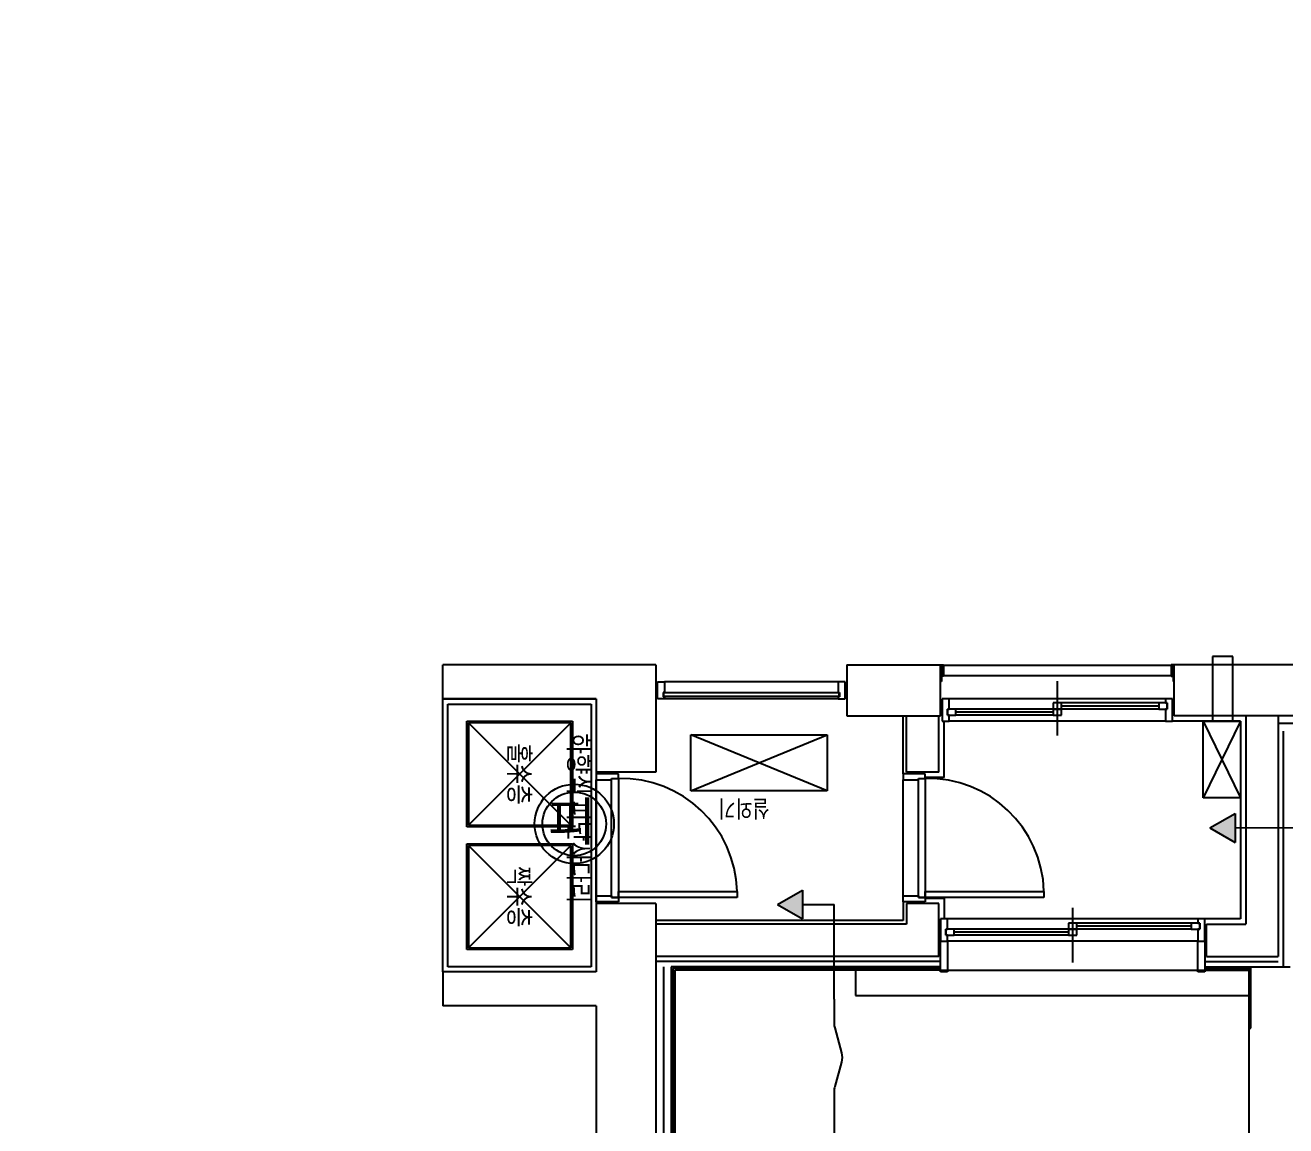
# Model space of a CAD drawing. Header units: millimetres. Extents: x 238075 to 303070, y -258150 to -205841.
# Drawn here: x 247803 to 255198, y -225614 to -219161 of the extents above; entities that cross this region are included whole.
import ezdxf
from ezdxf.enums import TextEntityAlignment as Align

# ---------------------------------------------------------------- set-up
doc = ezdxf.new("R2010")
doc.units = ezdxf.units.MM
doc.header["$LTSCALE"] = 200
for name, color, linetype in [('-소화(SP가지관)', 3, 'Continuous'), ('L1', 1, 'Continuous'), ('L2', 2, 'Continuous'), ('L4', 4, 'Continuous'), ('SP 후렉시블', 7, 'Continuous'), ('TEX', 3, 'Continuous'), ('아파트', 253, 'Continuous')]:
    doc.layers.add(name, color=color, linetype=linetype)
doc.styles.add('GHS1', font='Gulim.ttf')
doc.styles.add('맑은 고딕', font='malgun.ttf', dxfattribs={"width": 0.8})
doc.styles.add('맑은고딕', font='malgun.ttf', dxfattribs={"width": 0.8})
doc.linetypes.add('BATTING', pattern='A,0.0001,-0.1,[134,ltypeshp.shx,S=0.1,R=0,X=-0.1,Y=0],-0.2,[134,ltypeshp.shx,S=0.1,R=180,X=0.1,Y=0],-0.1', length=0.4001)

msp = doc.modelspace()

# ---------------------------------------------------------------- hatches: boundary and pattern name
h = msp.add_hatch(color=1)
h.dxf.hatch_style = 1
h.paths.add_polyline_path([(254751.9, -223868), (254899.7, -223953), (254899.7, -223783.1)])
h = msp.add_hatch(color=1)
h.dxf.hatch_style = 1
h.paths.add_polyline_path([(252215.5, -224316.7), (252363.3, -224401.6), (252363.3, -224231.7)])

# ---------------------------------------------------------------- linework, layer by layer
at = {"layer": '-소화(SP가지관)', "color": 6}
msp.add_line((252547.6, -225509.2, 54985.4), (252547.6, -226581.2, 54985.4), dxfattribs=at)
at = {"color": 1}
for p, q in [((254751.9, -223868, 54985.4), (254899.7, -223783.1, 54985.4)), ((254899.7, -223783.1, 54985.4), (254899.7, -223953, 54985.4)), ((254751.9, -223868, 54985.4), (254899.7, -223953, 54985.4)), ((252215.5, -224316.7, 54985.4), (252363.3, -224231.7, 54985.4)), ((252363.3, -224231.7, 54985.4), (252363.3, -224401.6, 54985.4)), ((252215.5, -224316.7, 54985.4), (252363.3, -224401.6, 54985.4))]:
    msp.add_line(p, q, dxfattribs=at)
at = {"color": 3}
for p, q in [((255358, -223868.2, 54985.4), (254899.7, -223868, 54985.4)), ((252363.3, -224316.7, 54985.4), (252547.6, -224316.7, 54985.4)), ((252547.6, -224871.2, 54985.4), (252547.6, -224316.7, 54985.4))]:
    msp.add_line(p, q, dxfattribs=at)
at = {"layer": 'L1', "color": 1}
msp.add_circle((251023.5, -223844.2, 54985.4), 232.8, dxfattribs=at)
at = {"layer": 'L2'}
msp.add_circle((251023.5, -223844.2, 54985.4), 186.3, dxfattribs=at)
at = {"layer": 'L4'}
for p, q in [((254887, -222863.6), (254767, -222863.6)), ((254767, -222863.6), (254767, -223241.2)), ((254887, -223241.2), (254887, -222863.6)), ((251152.6, -222911.2, 54985.4), (250252.6, -222911.2, 54985.4)), ((250252.6, -223111.2, 54985.4), (250252.6, -222911.2, 54985.4)), ((251502.6, -222911.2, 54985.4), (251152.6, -222911.2, 54985.4)), ((251502.6, -222911.2, 54985.4), (251502.6, -223541.2, 54985.4)), ((252622.6, -222911.2, 54985.4), (252622.6, -223211.2, 54985.4)), ((252622.6, -222911.2, 54985.4), (253172.6, -222911.2, 54985.4)), ((253172.6, -223211.2, 54985.4), (253172.6, -222911.2, 54985.4)), ((253172.6, -222911.2), (253177.6, -222911.2)), ((253172.6, -223009.2), (253172.6, -222911.2)), ((253177.6, -222911.2), (253189.6, -222911.2)), ((253177.6, -222977.2), (253177.6, -222911.2)), ((253177.6, -222911.2), (253177.6, -223009.2)), ((253189.6, -222911.2), (253189.6, -222977.2)), ((253189.6, -222914.2), (254525.6, -222914.2)), ((254537.6, -222911.2), (254525.6, -222911.2)), ((254525.6, -222911.2), (254525.6, -222977.2)), ((254537.6, -222977.2), (254537.6, -222911.2)), ((254542.6, -222911.2), (254537.6, -222911.2)), ((254537.6, -222911.2), (254537.6, -223009.2)), ((254542.6, -223211.2, 54985.4), (254542.6, -222911.2, 54985.4)), ((255702.6, -222911.2, 54985.4), (254542.6, -222911.2, 54985.4)), ((254542.6, -223009.2), (254542.6, -222911.2)), ((251512.6, -223111.2), (251512.6, -223011.2)), ((251512.6, -223011.2), (251552.6, -223011.2)), ((252572.6, -223011.2), (251552.6, -223011.2)), ((251552.6, -223011.2), (251552.6, -223073.7)), ((252612.6, -223011.2), (252572.6, -223011.2)), ((252572.6, -223011.2), (252572.6, -223073.7)), ((252612.6, -223111.2), (252612.6, -223011.2)), ((253177.6, -223009.2), (253172.6, -223009.2)), ((253189.6, -222977.2), (253177.6, -222977.2)), ((253189.6, -222974.2), (254525.6, -222974.2)), ((254525.6, -222977.2), (254537.6, -222977.2)), ((254537.6, -223009.2), (254542.6, -223009.2)), ((251552.6, -223073.7), (251545.6, -223073.7)), ((251545.6, -223073.7), (251545.6, -223098.7)), ((251545.6, -223098.7), (251552.6, -223098.7)), ((252577.6, -223075.7), (251547.6, -223075.7)), ((251547.6, -223075.7), (251547.6, -223095.7)), ((251547.6, -223095.7), (252577.6, -223095.7)), ((251552.6, -223098.7), (251552.6, -223111.2)), ((252572.6, -223073.7), (252579.6, -223073.7)), ((252579.6, -223098.7), (252572.6, -223098.7)), ((252572.6, -223098.7), (252572.6, -223111.2)), ((252577.6, -223095.7), (252577.6, -223075.7)), ((252579.6, -223073.7), (252579.6, -223098.7)), ((251152.6, -223111.2, 54985.4), (250252.6, -223111.2, 54985.4)), ((250252.6, -224711.2), (250252.6, -223111.2)), ((250252.6, -223111.2), (251152.6, -223111.2)), ((250282.6, -224681.2), (250282.6, -223141.2)), ((250282.6, -223141.2), (251122.6, -223141.2)), ((251122.6, -223141.2), (251122.6, -224681.2)), ((251152.6, -223111.2, 54985.4), (251152.6, -223541.2, 54985.4)), ((251152.6, -223111.2), (251152.6, -224711.2)), ((251552.6, -223111.2), (251512.6, -223111.2)), ((252572.6, -223111.2), (251552.6, -223111.2)), ((252572.6, -223111.2), (252612.6, -223111.2)), ((250392.6, -223861.2), (250392.6, -223241.2)), ((250392.6, -223241.2), (251012.6, -223241.2)), ((251002.6, -223251.2), (250402.6, -223251.2)), ((250402.6, -223251.2), (250402.6, -223851.2)), ((251002.6, -223851.2), (250402.6, -223251.2)), ((250402.6, -223251.2), (250402.6, -223851.2)), ((250402.6, -223851.2), (251002.6, -223251.2)), ((251002.6, -223851.2), (251002.6, -223251.2)), ((251012.6, -223241.2), (251012.6, -223861.2)), ((252622.6, -223211.2, 54985.4), (253172.6, -223211.2, 54985.4)), ((252952.6, -223551.2), (252952.6, -223211.2)), ((252972.6, -223541.2), (252972.6, -223211.2)), ((253162.6, -223541.2), (253162.6, -223211.2)), ((253192.6, -223571.2), (253192.6, -223241.2)), ((254932.6, -223241.2), (254532.6, -223241.2)), ((255702.6, -223211.2, 54985.4), (254542.6, -223211.2, 54985.4)), ((254712.6, -223241.2), (254932.6, -223691.2)), ((254932.6, -223241.2), (254712.6, -223691.2)), ((254712.6, -223691.2), (254712.6, -223241.2)), ((254712.6, -223241.2), (254932.6, -223241.2)), ((254767, -223241.2), (254887, -223241.2)), ((254932.6, -223241.2), (254932.6, -224401.2)), ((254932.6, -223241.2), (254932.6, -223691.2)), ((254962.6, -223211.2), (254962.6, -224431.2)), ((255152.6, -223211.2), (255152.6, -224621.2)), ((252507.2, -223651.2), (251707.2, -223321.2)), ((251707.2, -223651.2), (252507.2, -223321.2)), ((251707.2, -223321.2), (252507.2, -223321.2)), ((251707.2, -223651.2), (251707.2, -223321.2)), ((252507.2, -223321.2), (252507.2, -223651.2)), ((255712.6, -223256.2), (255152.6, -223256.2)), ((255182.6, -223301.2), (255182.6, -224681.2)), ((251502.6, -223541.2, 54985.4), (251152.6, -223541.2, 54985.4)), ((253162.6, -223541.2), (252972.6, -223541.2)), ((251282.6, -223551.2), (251152.6, -223551.2)), ((251152.6, -223551.2), (251152.6, -223586.5)), ((251152.6, -224265.9), (251152.6, -223586.5)), ((251152.6, -223586.5), (251242.9, -223586.5)), ((251242.9, -223586.5), (251242.9, -223577.7)), ((251242.9, -223577.7), (251282.6, -223577.7)), ((251242.9, -224274.8), (251242.9, -223577.7)), ((251242.9, -223577.7), (251282.6, -223577.7)), ((251282.6, -223577.7), (251282.6, -223551.2)), ((251282.6, -223577.7), (251282.6, -224274.8)), ((253082.6, -223551.2), (252952.6, -223551.2)), ((252952.6, -223551.2), (252952.6, -223586.5)), ((252952.6, -224265.9), (252952.6, -223586.5)), ((252952.6, -223586.5), (253042.9, -223586.5)), ((253042.9, -223586.5), (253042.9, -223577.7)), ((253042.9, -223577.7), (253082.6, -223577.7)), ((253042.9, -224274.8), (253042.9, -223577.7)), ((253042.9, -223577.7), (253082.6, -223577.7)), ((253082.6, -223577.7), (253082.6, -223551.2)), ((253192.6, -223571.2), (253082.6, -223571.2)), ((253082.6, -223577.7), (253082.6, -224274.8)), ((252507.2, -223651.2), (251707.2, -223651.2)), ((254932.6, -223691.2), (254712.6, -223691.2)), ((251012.6, -223861.2), (250392.6, -223861.2)), ((250402.6, -223851.2), (251002.6, -223851.2)), ((250392.6, -224581.2), (250392.6, -223961.2)), ((250392.6, -223961.2), (251012.6, -223961.2)), ((251002.6, -223971.2), (250402.6, -223971.2)), ((250402.6, -223971.2), (250402.6, -224571.2)), ((251002.6, -224571.2), (250402.6, -223971.2)), ((250402.6, -223971.2), (250402.6, -224571.2)), ((250402.6, -224571.2), (251002.6, -223971.2)), ((251002.6, -224571.2), (251002.6, -223971.2)), ((251012.6, -223961.2), (251012.6, -224581.2)), ((251152.6, -224301.2), (251152.6, -224265.9)), ((251152.6, -224265.9), (251242.9, -224265.9)), ((251242.9, -224265.9), (251242.9, -224274.8)), ((251242.9, -224274.8), (251282.6, -224274.8)), ((251282.6, -224274.8), (251242.9, -224274.8)), ((251282.6, -224239.5), (251978.7, -224239.5)), ((251282.6, -224274.8), (251282.6, -224239.5)), ((251978.7, -224274.8), (251282.6, -224274.8)), ((251282.6, -224274.8), (251282.6, -224301.2)), ((251978.7, -224239.5), (251978.7, -224274.8)), ((252952.6, -224301.2), (252952.6, -224265.9)), ((252952.6, -224265.9), (253042.9, -224265.9)), ((253042.9, -224265.9), (253042.9, -224274.8)), ((253042.9, -224274.8), (253082.6, -224274.8)), ((253082.6, -224274.8), (253042.9, -224274.8)), ((253082.6, -224239.5), (253778.7, -224239.5)), ((253082.6, -224274.8), (253082.6, -224239.5)), ((253778.7, -224274.8), (253082.6, -224274.8)), ((253082.6, -224274.8), (253082.6, -224301.2)), ((253192.6, -224281.2), (253082.6, -224281.2)), ((253192.6, -224281.2), (253192.6, -224401.2)), ((253778.7, -224239.5), (253778.7, -224274.8)), ((251282.6, -224301.2), (251152.6, -224301.2)), ((251502.6, -224311.2, 54985.4), (251152.6, -224311.2, 54985.4)), ((251152.6, -224311.2, 54985.4), (251152.6, -224711.2, 54985.4)), ((251502.6, -224311.2, 54985.4), (251502.6, -230461.2, 54985.4)), ((252952.6, -224301.2), (252952.6, -224411.2)), ((253082.6, -224301.2), (252952.6, -224301.2)), ((252972.6, -224311.2), (252972.6, -224431.2)), ((253162.6, -224311.2), (252972.6, -224311.2)), ((253162.6, -224621.2), (253162.6, -224311.2)), ((252952.6, -224411.2), (251502.6, -224411.2)), ((252972.6, -224431.2), (251502.6, -224431.2)), ((253172.6, -224401.2), (253172.6, -224401.2)), ((254932.6, -224401.2), (254722.6, -224401.2)), ((254732.6, -224431.2), (254962.6, -224431.2)), ((254732.6, -224621.2), (254732.6, -224431.2)), ((251012.6, -224581.2), (250392.6, -224581.2)), ((250402.6, -224571.2), (251002.6, -224571.2)), ((253172.6, -224531.2), (253212.6, -224531.2)), ((253172.6, -224711.2), (253172.6, -224531.2)), ((253212.6, -224531.2), (253212.6, -224711.2)), ((254682.6, -224531.2), (254722.6, -224531.2)), ((254682.6, -224711.2), (254682.6, -224531.2)), ((254722.6, -224531.2), (254722.6, -224711.2)), ((253162.6, -224621.2), (251502.6, -224621.2)), ((253172.6, -224651.2), (251502.6, -224651.2)), ((254722.6, -224651.2), (255152.6, -224651.2)), ((254732.6, -224621.2), (255152.6, -224621.2)), ((251152.6, -224711.2, 54985.4), (250252.6, -224711.2, 54985.4)), ((250252.6, -224711.2, 54985.4), (250252.6, -224911.2, 54985.4)), ((251152.6, -224711.2), (250252.6, -224711.2)), ((251122.6, -224681.2), (250282.6, -224681.2)), ((251547.6, -224681.2), (251547.6, -230461.2)), ((251592.6, -224681.2), (251592.6, -230371.2)), ((253172.6, -224681.2), (251592.6, -224681.2)), ((251602.6, -224691.2), (251602.6, -229731.2)), ((253172.6, -224691.2), (251602.6, -224691.2)), ((253172.6, -224701.2), (251612.6, -224701.2)), ((251612.6, -224701.2), (251612.6, -229711.2)), ((252672.6, -224701.2), (252672.6, -224851.2)), ((253172.6, -224701.2), (254722.6, -224701.2)), ((253212.6, -224711.2), (253172.6, -224711.2)), ((254722.6, -224711.2), (254682.6, -224711.2)), ((254722.6, -224681.2), (254992.6, -224681.2)), ((254722.6, -224691.2), (254982.6, -224691.2)), ((254722.6, -224701.2), (254982.6, -224701.2)), ((254982.6, -225041.2), (254982.6, -224681.2)), ((254987.6, -225041.2), (254987.6, -224681.2)), ((254992.6, -225041.2, 54985.4), (254992.6, -224681.2, 54985.4)), ((254992.6, -224681.2, 54985.4), (255222.6, -224681.2, 54985.4)), ((252672.6, -224851.2), (254982.6, -224851.2)), ((251152.6, -224911.2, 54985.4), (250252.6, -224911.2, 54985.4)), ((251152.6, -224911.2, 54985.4), (251152.6, -228491.2, 54985.4)), ((254982.6, -226581.2, 54985.4), (254982.6, -225041.2, 54985.4)), ((254982.6, -225041.2, 54985.4), (254992.6, -225041.2, 54985.4))]:
    msp.add_line(p, q, dxfattribs=at)
at = {"layer": 'L4', "extrusion": (0, 0, -1)}
for p, q in [((253857.6, -223326.7), (253857.6, -223006.7)), ((253222.6, -223111.2), (253182.6, -223111.2)), ((253182.6, -223111.2), (253182.6, -223241.2)), ((253212.6, -223171.2), (253222.6, -223171.2)), ((253212.6, -223207.2), (253212.6, -223171.2)), ((253262.6, -223171.2), (253212.6, -223171.2)), ((253212.6, -223171.2), (253212.6, -223207.2)), ((254492.6, -223111.2), (253222.6, -223111.2)), ((253222.6, -223171.2), (253222.6, -223111.2)), ((253832.6, -223171.2), (253262.6, -223171.2)), ((253262.6, -223207.2), (253262.6, -223171.2)), ((253882.6, -223135.2), (253832.6, -223135.2)), ((253832.6, -223135.2), (253832.6, -223171.2)), ((253882.6, -223171.2), (253832.6, -223171.2)), ((253832.6, -223171.2), (253832.6, -223207.2)), ((253832.6, -223171.2), (253882.6, -223171.2)), ((254452.6, -223135.2), (253882.6, -223135.2)), ((253882.6, -223171.2), (253882.6, -223135.2)), ((254452.6, -223153.2), (253882.6, -223153.2)), ((254452.6, -223171.2), (253882.6, -223171.2)), ((253882.6, -223207.2), (253882.6, -223171.2)), ((254502.6, -223135.2), (254452.6, -223135.2)), ((254452.6, -223135.2), (254452.6, -223171.2)), ((254452.6, -223171.2), (254502.6, -223171.2)), ((254532.6, -223111.2), (254492.6, -223111.2)), ((254492.6, -223111.2), (254492.6, -223135.2)), ((254492.6, -223135.2), (254502.6, -223135.2)), ((254502.6, -223171.2), (254492.6, -223171.2)), ((254492.6, -223171.2), (254492.6, -223241.2)), ((254502.6, -223135.2), (254502.6, -223171.2)), ((254502.6, -223171.2), (254502.6, -223135.2)), ((254532.6, -223241.2), (254532.6, -223111.2)), ((253182.6, -223241.2), (253222.6, -223241.2)), ((253222.6, -223207.2), (253212.6, -223207.2)), ((253212.6, -223207.2), (253262.6, -223207.2)), ((253222.6, -223241.2), (253222.6, -223207.2)), ((254492.6, -223241.2), (253222.6, -223241.2)), ((253832.6, -223189.2), (253262.6, -223189.2)), ((253832.6, -223207.2), (253262.6, -223207.2)), ((253832.6, -223207.2), (253882.6, -223207.2)), ((254492.6, -223241.2), (254532.6, -223241.2)), ((253947.6, -224656.2), (253947.6, -224336.2)), ((253212.6, -224401.2), (253172.6, -224401.2)), ((253172.6, -224401.2), (253172.6, -224531.2)), ((254682.6, -224401.2), (253212.6, -224401.2)), ((253212.6, -224461.2), (253212.6, -224401.2)), ((253972.6, -224425.2), (253922.6, -224425.2)), ((253922.6, -224425.2), (253922.6, -224461.2)), ((254642.6, -224425.2), (253972.6, -224425.2)), ((253972.6, -224461.2), (253972.6, -224425.2)), ((254692.6, -224425.2), (254642.6, -224425.2)), ((254642.6, -224425.2), (254642.6, -224461.2)), ((254722.6, -224401.2), (254682.6, -224401.2)), ((254682.6, -224401.2), (254682.6, -224425.2)), ((254682.6, -224425.2), (254692.6, -224425.2)), ((254692.6, -224461.2), (254692.6, -224425.2)), ((254692.6, -224425.2), (254692.6, -224461.2)), ((254722.6, -224531.2), (254722.6, -224401.2)), ((253202.6, -224461.2), (253212.6, -224461.2)), ((253202.6, -224497.2), (253202.6, -224461.2)), ((253252.6, -224461.2), (253202.6, -224461.2)), ((253202.6, -224461.2), (253202.6, -224497.2)), ((253212.6, -224497.2), (253202.6, -224497.2)), ((253202.6, -224497.2), (253252.6, -224497.2)), ((253212.6, -224531.2), (253212.6, -224497.2)), ((253922.6, -224461.2), (253252.6, -224461.2)), ((253252.6, -224497.2), (253252.6, -224461.2)), ((253922.6, -224479.2), (253252.6, -224479.2)), ((253922.6, -224497.2), (253252.6, -224497.2)), ((253972.6, -224461.2), (253922.6, -224461.2)), ((253922.6, -224461.2), (253922.6, -224497.2)), ((253922.6, -224461.2), (253972.6, -224461.2)), ((253922.6, -224497.2), (253972.6, -224497.2)), ((254642.6, -224443.2), (253972.6, -224443.2)), ((254642.6, -224461.2), (253972.6, -224461.2)), ((253972.6, -224497.2), (253972.6, -224461.2)), ((254642.6, -224461.2), (254692.6, -224461.2)), ((254692.6, -224461.2), (254682.6, -224461.2)), ((254682.6, -224461.2), (254682.6, -224531.2)), ((253172.6, -224531.2), (253212.6, -224531.2)), ((254682.6, -224531.2), (253212.6, -224531.2)), ((254682.6, -224531.2), (254722.6, -224531.2))]:
    msp.add_line(p, q, dxfattribs=at)
at = {"layer": 'L4'}
for centre in [(251299.1, -224257.4), (253099.1, -224257.4)]:
    msp.add_arc(centre, 679.9, 1.51417, 91.38315, dxfattribs=at)
at = {"layer": 'SP 후렉시블', "linetype": 'BATTING', "ltscale": 5, "elevation": 54985.4}
msp.add_lwpolyline([(252547.6, -224871.2), (252547.6, -225014.1, 0.067246), (252551.2, -225040.6), (252591.4, -225186.9, -0.135757), (252591.4, -225240.2), (252551.3, -225384.5, 0.067892), (252547.6, -225411.2), (252547.6, -225509.2), (252547.6, -225539.2)], format="xyb", dxfattribs=at)
at = {"layer": '아파트'}
msp.add_circle((263075.4, -230841.1, 54985.4), 25000, dxfattribs=at)

# ---------------------------------------------------------------- texts
at = {"layer": 'L4', "width": 0.8}
for s, height, rotation, style, p in [('하향식 피난사다리', 120, 270, '맑은 고딕', (251052.6, -223811.2)), ('홀수층', 120, 270, '맑은 고딕', (250702.6, -223551.2)), ('실외기', 100, 180, '맑은고딕', (252019.7, -223755.7)), ('짝수층', 120, 270, '맑은 고딕', (250702.6, -224271.2))]:
    msp.add_text(s, height=height, rotation=rotation, dxfattribs=dict(at, style=style)).set_placement(p, align=Align.MIDDLE_CENTER)
at = {"layer": 'TEX', "style": 'GHS1'}
msp.add_text('피', height=225, dxfattribs=at).set_placement((250868.9, -223942.8, 54985.4))

doc.saveas('drawing.dxf')
